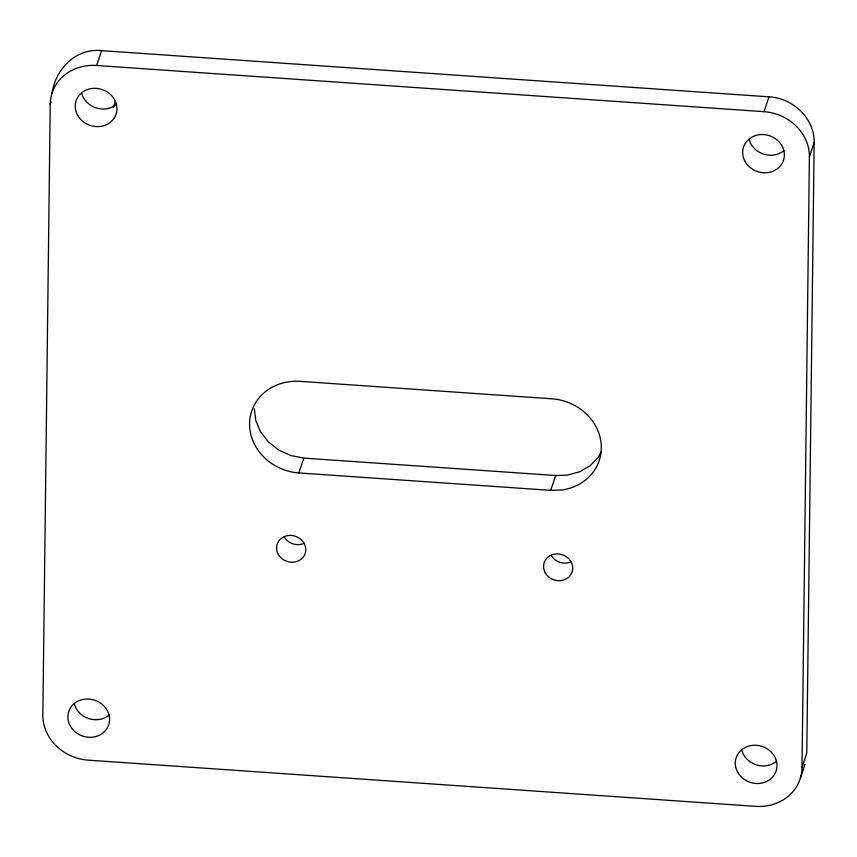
<?xml version="1.0" encoding="UTF-8"?>
<svg xmlns="http://www.w3.org/2000/svg" width="857" height="857" viewBox="0 0 857 857"><rect width="100%" height="100%" fill="white"/><g stroke="black" fill="none" stroke-linecap="round" stroke-linejoin="round"><path stroke-width="1.29" d="M51.002 101.94L50.22 104.286L42.85 714.984A46.332 41.607 18.4 0 0 88.228 760.148L755.638 806.351A46.332 41.607 18.4 0 0 802.023 767.54L806.78 753.121L814.15 142.423C814.653 118.266 792.671 98.052 769.211 96.852L101.747 50.649C75.802 47.799 55.48 69.053 51.913 93.531M802.023 767.54L809.394 156.842L814.15 142.423M50.22 104.286A46.332 41.607 18.4 0 1 96.616 65.486L101.522 50.874M113.349 107.296L115.427 101.072M298.836 472.946A50.552 45.389 18.4 0 1 249.58 423.465A50.552 45.389 18.4 0 1 300.432 381.376L553.676 398.933A50.552 45.389 18.4 0 1 601.153 443.744A50.552 45.389 18.4 0 1 561.871 490L550.708 490.343L298.836 472.946L303.732 458.334M550.708 490.343L555.625 475.742M809.394 156.842A46.332 41.607 18.4 0 0 764.016 111.678L768.922 97.077M800.331 778.295L805.012 764.23M601.282 451.65L598.186 457.477L590.173 465.672L579.589 471.811L567.141 475.164L555.861 475.517M96.616 65.486L764.016 111.678M555.979 475.528L303.914 458.109L290.866 455.56L278.632 449.989L268.337 441.891L260.453 431.692L255.75 420.412L254.325 408.703M571.212 561.753A14.74 13.241 18.4 0 1 551.297 555.582M304.181 543.306A14.74 13.241 18.4 0 1 284.288 537.039M783.941 150.596A21.061 18.918 18.4 0 1 749.157 139.627M776.581 761.295A21.061 18.918 18.4 0 1 741.787 750.325M116.541 104.393A21.061 18.918 18.4 0 1 81.747 93.424M109.171 715.092A21.061 18.918 18.4 0 1 74.377 704.122M545.448 573.172A14.74 13.241 18.4 0 0 570.741 574.79A14.74 13.241 18.4 0 0 558.207 553.933A14.74 13.241 18.4 0 0 545.448 573.172M278.439 554.618A14.74 13.241 18.4 0 0 303.732 556.375A14.74 13.241 18.4 0 0 291.326 535.454A14.74 13.241 18.4 0 0 278.439 554.618M745.333 161.952A21.061 18.918 18.4 0 0 781.455 164.458A21.061 18.918 18.4 0 0 763.737 134.581A21.061 18.918 18.4 0 0 745.333 161.952M737.963 772.66A21.061 18.918 18.4 0 0 774.085 775.157A21.061 18.918 18.4 0 0 756.367 745.279A21.061 18.918 18.4 0 0 737.963 772.66M77.923 115.759A21.061 18.918 18.4 0 0 114.056 118.255A21.061 18.918 18.4 0 0 96.338 88.378A21.061 18.918 18.4 0 0 77.923 115.759M70.553 726.457A21.061 18.918 18.4 0 0 106.686 728.953A21.061 18.918 18.4 0 0 88.967 699.076A21.061 18.918 18.4 0 0 70.553 726.457"/></g></svg>
